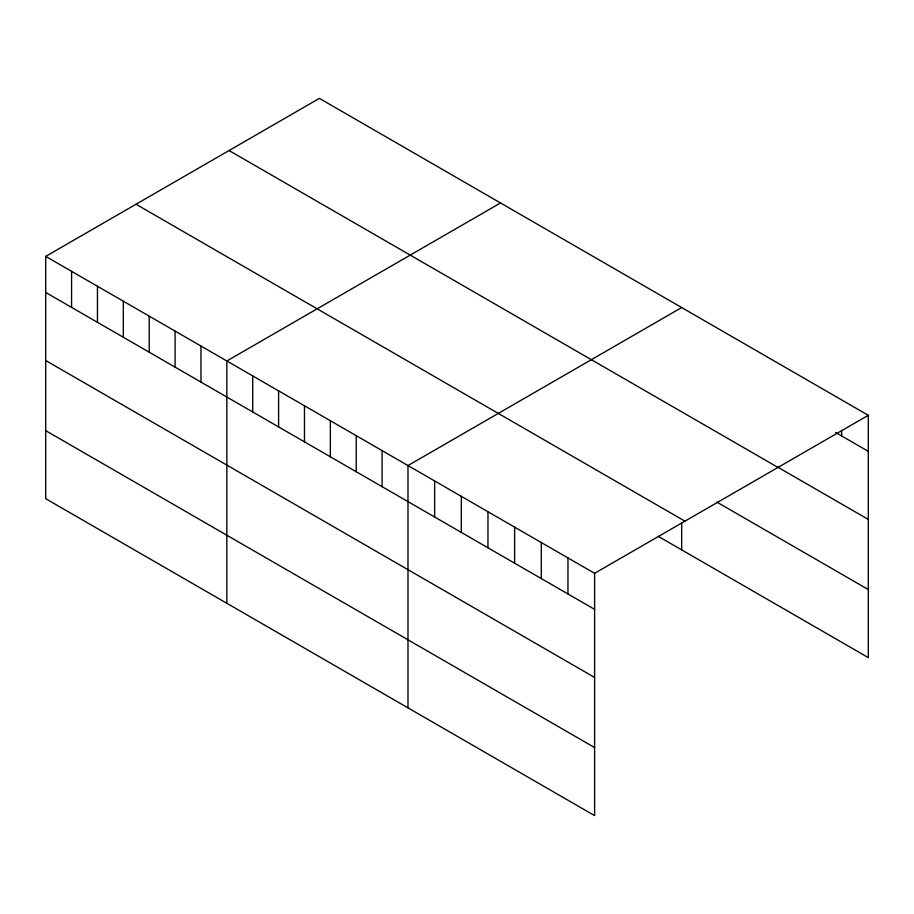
<?xml version="1.0" encoding="UTF-8"?>
<svg xmlns="http://www.w3.org/2000/svg" width="914" height="914" viewBox="0 0 914 914"><rect width="100%" height="100%" fill="white"/><g stroke="black" fill="none" stroke-linecap="round" stroke-linejoin="round"><path stroke-width="1.37" d="M45.7 256.388L594.614 573.307L594.614 815.619L45.7 498.701L45.7 256.388L319.386 98.381L868.3 415.299L868.3 657.612L658.251 536.347M500.529 202.965L226.843 360.973L226.843 603.286M681.673 307.538L407.987 465.557L407.987 707.87M594.614 573.307L868.3 415.299M835.579 432.459L868.3 451.356M777.403 466.94L868.3 519.415M229.071 150.524L777.985 467.431M716.816 502.083L868.3 589.541M136.015 204.245L684.929 521.163M45.7 292.446L594.614 609.364M45.7 360.516L594.614 677.434M45.7 430.643L594.614 747.561M841.634 430.414L841.634 435.967M681.673 522.922L681.673 549.862M567.96 557.906L567.96 593.974M541.294 542.516L541.294 578.573M514.628 527.127L514.628 563.184M487.973 511.726L487.973 547.794M461.307 496.336L461.307 532.405M434.641 480.947L434.641 517.004M382.109 450.613L382.109 486.671M356.232 435.67L356.232 471.738M330.354 420.726L330.354 456.794M304.476 405.793L304.476 441.85M278.599 390.849L278.599 426.907M252.721 375.905L252.721 411.974M200.966 346.029L200.966 382.086M175.088 331.085L175.088 367.154M149.21 316.153L149.21 352.21M123.333 301.209L123.333 337.266M97.455 286.265L97.455 322.334M71.578 271.332L71.578 307.39"/></g></svg>
